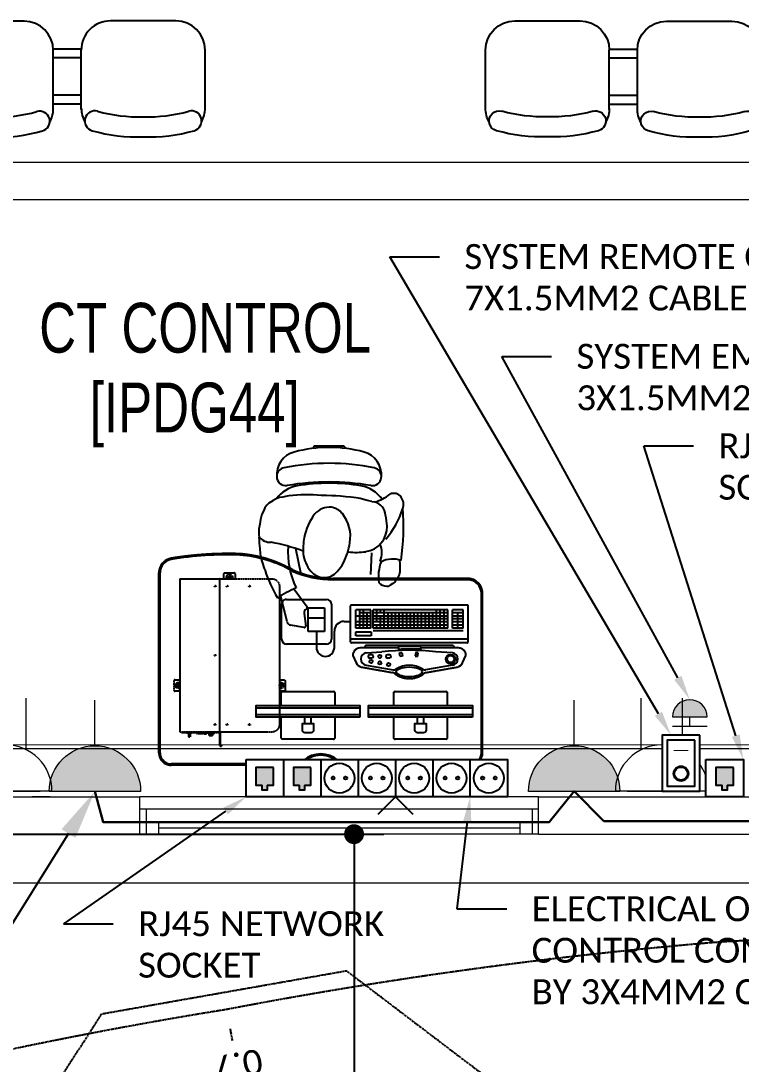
# Model space of a CAD drawing. Header units: millimetres. Extents: x 26027 to 581921, y 7230 to 233891.
# Drawn here: x 452739 to 455631, y 148737 to 152927 of the extents above; entities that cross this region are included whole.
import ezdxf
from ezdxf import colors
from ezdxf.entities.mleader import LeaderData, LeaderLine
from ezdxf.math import Vec2, Vec3

# ---------------------------------------------------------------- set-up
doc = ezdxf.new("R2010")
doc.units = ezdxf.units.MM
doc.header["$LTSCALE"] = 5
doc.set_wipeout_variables(frame=1)
for name, pattern in [('AXES2', [1.125, 0.75, -0.125, 0.125, -0.125]), ('CACHE', [0.375, 0.25, -0.125]), ('FANTOME', [2.5, 1.25, -0.25, 0.25, -0.25, 0.25, -0.25])]:
    doc.linetypes.add(name, pattern=pattern)
for name, color, linetype, lineweight in [('72_EGR_BASE_TEXT', 7, 'Continuous', 5), ('Aluminum', 7, 'Continuous', 5), ('E-LG', 245, 'Continuous', 30), ('Medical Equipment and Furniture', 163, 'Continuous', 0), ('Walls', 32, 'Continuous', 5)]:
    doc.layers.add(name, color=color, linetype=linetype, lineweight=lineweight)
for name, color, linetype, lineweight, true_color in [('E-POWR', 7, 'Continuous', 9, 0x4e7e3e), ('E-PW', 7, 'Continuous', 9, 0x4e7e3e), ('EXF', 7, 'Continuous', 0, 0x4e7e3e)]:
    doc.layers.add(name, color=color, linetype=linetype, lineweight=lineweight, true_color=true_color)
for name, color, linetype in [('GE-ARCHITECTURAL_ELEMENTS', 8, 'Continuous'), ('GE-CLEARANCE', 83, 'FANTOME'), ('GE-ELEC_EQUIPMENT', 232, 'Continuous'), ('GE-EQUIPMENT', 140, 'Continuous'), ('GE-EQUIPMENT_INSERTION', 140, 'Continuous'), ('GE-EQUIPMENT_LIGHT', 141, 'Continuous'), ('GE-EQUIPMENT_OUTLINE', 131, 'CACHE'), ('GE-FURNITURE', 8, 'Continuous'), ('GE-MAIN_AXIS', 83, 'AXES2'), ('GE-MM-SCATTER_LINES', 222, 'CACHE')]:
    doc.layers.add(name, color=color, linetype=linetype)
doc.layers.add('GE-DESIGNER_WARNING', color=1, linetype='Continuous', plot=False)
doc.styles.add('GE-TEXT', font='calibri.ttf')
doc.styles.add('ROMANS', font='romans', dxfattribs={"width": 0.8, "height": 100})
doc.styles.get("Standard").update_dxf_attribs({"font": 'calibri.ttf'})
doc.styles.add('X3G_ENTITY_2587EA', font='swisscl.ttf', dxfattribs={"height": 200})
doc.dimstyles.new('100', dxfattribs={"dimscale": 0.8, "dimtxt": 180, "dimasz": 100, "dimexe": 150, "dimexo": 0, "dimgap": 100, "dimtad": 1, "dimtih": 1, "dimtoh": 1, "dimdec": 0, "dimzin": 0, "dimdsep": 46, "dimtxsty": 'ROMANS', "dimblk": 'DOT', "dimcen": 0, "dimclrd": 180, "dimclre": 180, "dimclrt": 180, "dimazin": 0, "dimtfac": 1, "dimtdec": 0, "dimtix": 1, "dimtmove": 2, "dimatfit": 3, "dimldrblk": 'DOT', "dimfxl": 1, "dimtolj": 1, "dimtzin": 0, "dimarcsym": 0})

# ---------------------------------------------------------------- blocks, each defined once
blk = doc.blocks.new('3seater')
at = {"layer": 'GE-ARCHITECTURAL_ELEMENTS'}
for p, q in [((-958973.1, -382949.7, 0), (-958973.1, -383188.2, 0)), ((-958476.3, -382949.7, 0), (-958476.3, -383188.2, 0)), ((-958476.3, -382949.7, 0), (-958476.3, -383165.8, 0)), ((-958363.6, -382948.4, 0), (-958363.6, -383187, 0)), ((-957866.8, -382948.4, 0), (-957866.8, -383164.5, 0)), ((-957866.8, -382948.4, 0), (-957866.8, -383187, 0)), ((-957754.1, -382949.7, 0), (-957754.1, -383188.2, 0)), ((-957754.1, -382949.7, 0), (-957754.1, -383165.8, 0)), ((-957257.3, -382949.7, 0), (-957257.3, -383188.2, 0)), ((-958476.3, -382971.4, 0), (-958363.6, -382971.4, 0)), ((-958476.3, -383007.5, 0), (-958363.6, -383007.5, 0)), ((-957754.1, -382971.4, 0), (-957866.8, -382971.4, 0)), ((-957754.1, -383007.5, 0), (-957866.8, -383007.5, 0)), ((-958476.3, -383157.4, 0), (-958363.6, -383157.4, 0)), ((-957754.1, -383157.4, 0), (-957866.8, -383157.4, 0)), ((-958476.3, -383192.2, 0), (-958363.5, -383192.2, 0)), ((-957754.1, -383192.2, 0), (-957866.9, -383192.2, 0)), ((-958856, -383305.4, 0), (-958593.5, -383305.4, 0)), ((-958246.5, -383304.2, 0), (-957984, -383304.2, 0)), ((-957374.4, -383305.4, 0), (-957636.9, -383305.4, 0))]:
    blk.add_line(p, q, dxfattribs=at)
for centre, radius, start, end in [((-958744.2, -383526.3, 0), 687.4, 88.3753, 105.639), ((-958705.2, -383526.3, 0), 687.4, 74.361, 91.6247), ((-958134.7, -383525, 0), 687.4, 88.3753, 105.639), ((-958095.7, -383525, 0), 687.4, 74.361, 91.6247), ((-957525.2, -383526.3, 0), 687.4, 88.3753, 105.639), ((-957486.2, -383526.3, 0), 687.4, 74.361, 91.6247), ((-958918.6, -382903.3, 0), 40.5, 105.639, 285.639), ((-958530.8, -382903.3, 0), 40.5, 254.361, 74.361), ((-958309.1, -382902.1, 0), 40.5, 105.639, 285.639), ((-957921.3, -382902.1, 0), 40.5, 254.361, 74.361), ((-957699.6, -382903.3, 0), 40.5, 105.639, 285.639), ((-957311.8, -382903.3, 0), 40.5, 254.361, 74.361), ((-958856, -382954.9, 0), 117.2, 151.0301, 180), ((-958744.2, -383526.3, 0), 606.4, 88.1581, 105.639), ((-958705.2, -383526.3, 0), 606.4, 74.361, 91.8419), ((-958593.5, -382954.9, 0), 117.2, 0, 28.9699), ((-958246.5, -382953.6, 0), 117.2, 151.0301, 180), ((-958134.7, -383525, 0), 606.4, 88.1581, 105.639), ((-958095.7, -383525, 0), 606.4, 74.361, 91.8419), ((-957984, -382953.6, 0), 117.2, 0, 28.9699), ((-957636.9, -382954.9, 0), 117.2, 151.0301, 180), ((-957525.2, -383526.3, 0), 606.4, 88.1581, 105.639), ((-957486.2, -383526.3, 0), 606.4, 74.361, 91.8419), ((-957374.4, -382954.9, 0), 117.2, 0, 28.9699), ((-958856, -383188.2, 0), 117.2, 180, 270), ((-958593.5, -383188.2, 0), 117.2, 270, 0), ((-958246.5, -383187, 0), 117.2, 180, 270), ((-957984, -383187, 0), 117.2, 270, 0), ((-957636.9, -383188.2, 0), 117.2, 180, 270), ((-957374.4, -383188.2, 0), 117.2, 270, 0)]:
    blk.add_arc(centre, radius, start, end, dxfattribs=at)
blk = doc.blocks.new('_Dot')
at = {"color": 0, "linetype": 'ByBlock', "lineweight": -2}
blk.add_line((-0.5, 0), (-1, 0), dxfattribs=at)
at = {"color": 0, "linetype": 'ByBlock', "const_width": 0.5}
blk.add_lwpolyline([(-0.25, 0, 1), (0.25, 0, 1)], format="xyb", close=True, dxfattribs=at)
blk = doc.blocks.new('*D478')
at = {"layer": 'DEFPOINTS', "color": 0, "transparency": 16777216}
for p in [(452467.5, 149660.3, 2.4), (454077, 142305.3, 2.4), (454077, 142305.3)]:
    blk.add_point(p, dxfattribs=at)
at = {"layer": 'GE-DESIGNER_WARNING', "color": 180, "lineweight": -2, "transparency": 16777216}
for p, q in [((452467.5, 149660.3), (454197, 149660.3)), ((454077, 149580.3), (454077, 146112.8)), ((454077, 142385.3), (454077, 145852.8)), ((454077, 142305.3), (454197, 142305.3))]:
    blk.add_line(p, q, dxfattribs=at)
at = {"layer": 'GE-DESIGNER_WARNING', "color": 180, "lineweight": -2, "transparency": 16777216, "xscale": 80, "yscale": 80, "zscale": 80}
for p, rotation in [((454077, 149660.3), 90), ((454077, 142305.3), 270)]:
    blk.add_blockref('_Dot', p, dxfattribs=dict(at, rotation=rotation))
at = {"layer": 'GE-DESIGNER_WARNING', "color": 180, "lineweight": 0, "transparency": 16777216, "insert": (454077, 145982.8), "char_height": 100, "attachment_point": 5, "style": 'ROMANS'}
blk.add_mtext('\\A1;7355', dxfattribs=at)
blk = doc.blocks.new('GE-EUR02909')
at = {"layer": 'GE-CLEARANCE'}
blk.add_lwpolyline([(-367, 1538), (-1025, 1538), (-1425, 624), (-1425, -3055.6), (-500, -4055.6), (500, -4055.6), (1425, -3055.6), (1425, -883.2), (1935.1, -384), (1935.1, 624), (1025, 1538), (367, 1538)], dxfattribs=at)
at = {"layer": 'GE-MAIN_AXIS'}
blk.add_line((0, 2301.6), (0, -3908.2), dxfattribs=at)
blk = doc.blocks.new('GE-EUR00568')
at = {"layer": 'GE-DESIGNER_WARNING'}
for p, q in [((-370.7, -70.7), (-229.3, 70.7)), ((-370.7, 70.7), (-229.3, -70.7)), ((-300, -127.1), (-300, 0)), ((-300, 0), (300, 0)), ((300, -127.1), (300, 0))]:
    blk.add_line(p, q, dxfattribs=at)
at = {"layer": 'GE-EQUIPMENT'}
for p, q in [((-600, -127.1), (-105.8, -127.1)), ((105.8, -127.1), (600, -127.1)), ((-650, -177.1), (-650, -817.1)), ((650, -177.1), (650, -899.5)), ((-590, -877.1), (-50, -877.1))]:
    blk.add_line(p, q, dxfattribs=at)
for centre, radius, start, end in [((-600, -177.1), 50, 90, 180), ((-105.8, -187.1), 60, 48.5904, 90), ((0, -67.1), 100, 228.5904, 311.4096), ((105.8, -187.1), 60, 90, 131.4096), ((600, -177.1), 50, 0, 90), ((-590, -817.1), 60, 180, 270), ((-50, -1277.1), 400, 66.1063, 90), ((364.1, -467.1), 510.8, 240.4284, 265.6097), ((590.8, -899.8), 59.2, 279.9598, 0.279), ((369.1, 447.9), 1425, 268.2283, 279.3716)]:
    blk.add_arc(centre, radius, start, end, dxfattribs=at)
at = {"layer": 'GE-EQUIPMENT_LIGHT'}
for p, q in [((-600, -132.1), (-105.8, -132.1)), ((105.8, -132.1), (600, -132.1)), ((-645, -177.1), (-645, -817.1)), ((645, -177.1), (645, -899.5)), ((-590, -872.1), (-50, -872.1))]:
    blk.add_line(p, q, dxfattribs=at)
for centre, radius, start, end in [((-600, -177.1), 45, 90, 180), ((-105.8, -187.1), 55, 48.5904, 90), ((0, -67.1), 105, 228.5904, 311.4096), ((105.8, -187.1), 55, 90, 131.4096), ((600, -177.1), 45, 0, 90), ((-590, -817.1), 55, 180, 270), ((-50, -1277.1), 405, 66.1063, 90), ((359.9, -476.6), 495.5, 240.2532, 265.961), ((589.6, -899.4), 55.4, 281.964, 359.8575), ((376.9, 409.9), 1381.8, 267.8487, 279.339)]:
    blk.add_arc(centre, radius, start, end, dxfattribs=at)
at = {"layer": 'GE-EQUIPMENT_OUTLINE'}
for p, q in [((-600, -127.1), (-105.8, -127.1)), ((105.8, -127.1), (600, -127.1)), ((-650, -177.1), (-650, -817.1)), ((650, -177.1), (650, -899.5)), ((-590, -877.1), (-50, -877.1))]:
    blk.add_line(p, q, dxfattribs=at)
for centre, radius, start, end in [((-600, -177.1), 50, 90, 180), ((-105.8, -187.1), 60, 48.5904, 90), ((0, -67.1), 100, 228.5904, 311.4096), ((105.8, -187.1), 60, 90, 131.4096), ((600, -177.1), 50, 0, 90), ((-590, -817.1), 60, 180, 270), ((-50, -1277.1), 400, 66.1063, 90), ((364.1, -467.1), 510.8, 240.4284, 265.6097), ((590.8, -899.8), 59.2, 279.9598, 0.279), ((369.1, 447.9), 1425, 268.2283, 279.3716)]:
    blk.add_arc(centre, radius, start, end, dxfattribs=at)
blk = doc.blocks.new('GE-230V_PLUG_1_50')
blk.add_wipeout([(0, 150), (150, 150), (150, 0), (0, 0)]).dxf.layer = 'GE-ELEC_EQUIPMENT'
at = {"layer": 'GE-ELEC_EQUIPMENT'}
h = blk.add_hatch(color=256, dxfattribs=at)
h.dxf.hatch_style = 1
h.paths.add_polyline_path([(56, 75, 1), (44, 75, 1)])
h.paths.add_polyline_path([(106, 75, 1), (94, 75, 1)])
blk.add_lwpolyline([(150, 0), (0, 0), (0, 150), (150, 150), (150, 0)], dxfattribs=at)
for centre, radius in [((75, 75), 60), ((50, 75), 6), ((100, 75), 6)]:
    blk.add_circle(centre, radius, dxfattribs=at)
blk = doc.blocks.new('GE-RJ45_1_50')
blk.add_wipeout([(0, 150), (150, 150), (150, 0), (0, 0)]).dxf.layer = 'GE-ELEC_EQUIPMENT'
at = {"layer": 'GE-ELEC_EQUIPMENT'}
h = blk.add_hatch(color=256, dxfattribs=at)
h.dxf.hatch_style = 1
h.paths.add_polyline_path([(110, 102.7), (85, 102.7), (85, 122.7), (65, 122.7), (65, 102.7), (40, 102.7), (40, 32.7), (110, 32.7)])
for points in [[(150, 0), (0, 0), (0, 150), (150, 150), (150, 0)], [(40, 32.7), (110, 32.7), (110, 102.7), (85, 102.7)], [(65, 102.7), (40, 102.7), (40, 32.7)], [(65, 102.7), (65, 122.7), (85, 122.7), (85, 102.7)]]:
    blk.add_lwpolyline(points, dxfattribs=at)
blk = doc.blocks.new('GE-EUR02526')
at = {"layer": 'GE-DESIGNER_WARNING'}
for p, q in [((-70.7, -70.7), (70.7, 70.7)), ((-70.7, 70.7), (70.7, -70.7))]:
    blk.add_line(p, q, dxfattribs=at)
at = {"layer": 'GE-EQUIPMENT_LIGHT', "linetype": 'CACHE'}
for p, q in [((699, -206.1), (699, -204.1)), ((703, -204.1), (699, -204.1)), ((699, -206.1), (703, -206.1)), ((704, -260.3), (704, -207.1)), ((706, -876.3), (706, -207.1)), ((749.3, -250.1), (731.8, -250.1)), ((731.8, -256.8), (731.8, -250.1)), ((734.3, -250.1), (734.3, -247)), ((747.3, -247), (734.3, -247)), ((747.3, -247), (747.3, -250.1)), ((749.3, -256.8), (749.3, -250.1)), ((824.5, -253.6), (824.5, -241.6)), ((830.5, -241.6), (824.5, -241.6)), ((830.5, -253.6), (830.5, -241.6)), ((466, -846.3), (466, -290.3)), ((496, -260.3), (866, -260.3)), ((709.5, -258.3), (709.5, -260.3)), ((859.5, -258.3), (709.5, -258.3)), ((859.5, -259.8), (709.5, -259.8)), ((725.3, -256.8), (725.3, -258.3)), ((760.3, -256.8), (725.3, -256.8)), ((758, -253.2), (758, -256.8)), ((767.5, -252.7), (758.5, -252.7)), ((760.3, -256.8), (760.3, -258.3)), ((766.8, -256.8), (766.8, -258.3)), ((770.4, -256.8), (766.8, -256.8)), ((768, -253.2), (768, -256.8)), ((770.4, -258.3), (770.4, -253.8)), ((773.6, -253.8), (770.4, -253.8)), ((773.6, -258.3), (773.6, -253.8)), ((773.6, -256.8), (774.3, -256.8)), ((774.3, -258.3), (774.3, -253.8)), ((794.8, -253.8), (774.3, -253.8)), ((794.8, -258.3), (794.8, -253.8)), ((794.8, -256.8), (795.4, -256.8)), ((795.4, -258.3), (795.4, -253.8)), ((798.6, -253.8), (795.4, -253.8)), ((798.6, -258.3), (798.6, -253.8)), ((798.6, -256.8), (801.8, -256.8)), ((801.8, -256.8), (801.8, -258.3)), ((818.5, -256.8), (818.5, -258.3)), ((836.5, -256.8), (818.5, -256.8)), ((821.8, -253.6), (821.8, -256.8)), ((821.8, -253.6), (833.3, -253.6)), ((824.4, -256.8), (824.4, -253.6)), ((830.2, -256.8), (830.2, -253.6)), ((833.3, -253.6), (833.3, -256.8)), ((836.5, -256.8), (836.5, -258.3)), ((859.5, -260.3), (859.5, -258.3)), ((866, -876.3), (866, -260.3)), ((866.2, -270.3), (866, -270.3)), ((866.2, -375.3), (866.2, -270.3)), ((866.2, -375.3), (866, -375.3)), ((443, -467.3), (443, -427.3)), ((446, -424.3), (466, -424.3)), ((457.2, -447.4), (458.3, -445.3)), ((457.5, -447.4), (457.2, -447.4)), ((457.2, -447.4), (458.5, -449.3)), ((458.4, -445.5), (457.5, -447.4)), ((458.6, -449.1), (457.5, -447.4)), ((460.6, -445.2), (458.3, -445.3)), ((458.4, -445.5), (458.3, -445.3)), ((458.4, -445.5), (460.5, -445.5)), ((458.6, -449.1), (458.5, -449.3)), ((458.5, -449.3), (460.8, -449.2)), ((460.6, -449), (458.6, -449.1)), ((460.6, -445.2), (460.5, -445.5)), ((460.5, -445.5), (461.6, -447.2)), ((461.8, -447.2), (460.6, -445.2)), ((460.6, -449), (461.6, -447.2)), ((460.6, -449), (460.8, -449.2)), ((461.8, -447.2), (460.8, -449.2)), ((461.6, -447.2), (461.8, -447.2)), ((866, -424.3), (886, -424.3)), ((870.2, -447.4), (871.3, -445.3)), ((870.5, -447.4), (870.2, -447.4)), ((870.2, -447.4), (871.5, -449.3)), ((871.4, -445.5), (870.5, -447.4)), ((871.6, -449.1), (870.5, -447.4)), ((873.6, -445.2), (871.3, -445.3)), ((871.4, -445.5), (871.3, -445.3)), ((871.4, -445.5), (873.5, -445.5)), ((871.6, -449.1), (871.5, -449.3)), ((871.5, -449.3), (873.8, -449.2)), ((873.6, -449), (871.6, -449.1)), ((873.6, -445.2), (873.5, -445.5)), ((873.5, -445.5), (874.6, -447.2)), ((874.8, -447.2), (873.6, -445.2)), ((873.6, -449), (874.6, -447.2)), ((873.6, -449), (873.8, -449.2)), ((874.8, -447.2), (873.8, -449.2)), ((874.6, -447.2), (874.8, -447.2)), ((889, -427.3), (889, -467.3)), ((466, -470.3), (446, -470.3)), ((886, -470.3), (866, -470.3)), ((722.5, -570.5), (722.5, -566)), ((866, -876.3), (496, -876.3)), ((643, -896.3), (643, -876.3)), ((689, -876.3), (689, -896.3)), ((686, -899.3), (646, -899.3)), ((663.7, -882.9), (664.8, -880.8)), ((664, -882.9), (663.7, -882.9)), ((663.7, -882.9), (665, -884.8)), ((664.9, -881), (664, -882.9)), ((665.1, -884.6), (664, -882.9)), ((667.1, -880.7), (664.8, -880.8)), ((664.9, -881), (664.8, -880.8)), ((664.9, -881), (667, -881)), ((665.1, -884.6), (665, -884.8)), ((665, -884.8), (667.3, -884.7)), ((667.1, -884.5), (665.1, -884.6)), ((667.1, -880.7), (667, -881)), ((667, -881), (668.1, -882.7)), ((668.3, -882.7), (667.1, -880.7)), ((667.1, -884.5), (668.1, -882.7)), ((667.1, -884.5), (667.3, -884.7)), ((668.3, -882.7), (667.3, -884.7)), ((668.1, -882.7), (668.3, -882.7))]:
    blk.add_line(p, q, dxfattribs=at)
at = {"layer": 'GE-EQUIPMENT_LIGHT'}
for p, q in [((-309.2, -329.7), (107.8, -329.7)), ((-113.6, -295), (-113.6, -319.7)), ((-87.9, -295), (-87.9, -319.7)), ((142.5, -329.7), (559.5, -329.7)), ((338.1, -295), (338.1, -319.7)), ((363.9, -295), (363.9, -319.7)), ((-309.2, -356.7), (107.8, -356.7)), ((142.5, -356.7), (559.5, -356.7))]:
    blk.add_line(p, q, dxfattribs=at)
at = {"layer": 'GE-EQUIPMENT_LIGHT', "color": 141}
for p, q in [((-123.6, -499.3), (-247.5, -521.2)), ((135.9, -521.2), (12, -499.3)), ((-269.7, -538.5), (-282.9, -568)), ((-228.6, -528.7), (-120.7, -510.4)), ((117, -528.7), (9.1, -510.4)), ((171.3, -568), (158.1, -538.5)), ((-228.6, -578.8), (-161.9, -582.6)), ((-88.6, -563.5), (-91.4, -578)), ((-91.4, -578), (-81.7, -579.9)), ((-78.9, -565.4), (-88.6, -563.5)), ((-81.7, -579.9), (-78.9, -565.4)), ((-28.6, -565.4), (-19, -563.5)), ((-25.8, -579.9), (-28.6, -565.4)), ((-16.2, -578), (-25.8, -579.9)), ((-19, -563.5), (-16.2, -578)), ((23.9, -557.5), (32.1, -557.5)), ((23.9, -570.6), (32.1, -570.6)), ((117, -578.8), (54.4, -582)), ((95, -557.5), (103.2, -557.5)), ((95, -570.6), (103.2, -570.6)), ((-291.8, -621.9), (-291.8, -767.2)), ((-288.8, -618.9), (176.9, -618.9)), ((-252.9, -598), (-100.8, -598)), ((-231.6, -608.4), (-236.2, -598)), ((-231.6, -608.4), (120, -608.4)), ((-102.9, -603.8), (-98.6, -592.3)), ((-102.9, -603.8), (-9.5, -603.8)), ((-9.5, -603.8), (-13.8, -592.3)), ((-11.6, -598), (141.3, -598)), ((120, -608.4), (124.6, -598)), ((179.9, -621.9), (179.9, -767.2)), ((245.3, -600), (245.3, -665.8)), ((277, -613.3), (437, -613.3)), ((317.3, -663.8), (317.3, -600)), ((-288.8, -633), (176.9, -633)), ((-272.5, -666.8), (89.5, -666.8)), ((97.9, -662.2), (97.9, -646.7)), ((97.9, -646.7), (158.9, -646.7)), ((158.9, -662.2), (97.9, -662.2)), ((158.9, -646.7), (158.9, -662.2)), ((257, -773.3), (257, -633.3)), ((284.8, -758.8), (284.8, -663.8)), ((284.8, -663.8), (349.8, -663.8)), ((349.8, -663.8), (349.8, -758.8)), ((457, -633.3), (457, -773.3)), ((-272.2, -677.3), (-229.6, -677.3)), ((-272.2, -677.3), (-272.2, -751.4)), ((-272.2, -689.7), (-229.6, -689.7)), ((-272.2, -702.4), (-229.6, -702.4)), ((-250.9, -677.3), (-250.9, -739.1)), ((-229.6, -677.3), (-229.6, -751.4)), ((-210.1, -677.3), (89.9, -677.3)), ((-210.1, -677.3), (-210.1, -751.4)), ((-210.1, -689.7), (89.9, -689.7)), ((-210.1, -702.4), (89.9, -702.4)), ((-195.1, -677.3), (-195.1, -751.4)), ((-180.1, -677.3), (-180.1, -751.4)), ((-165.1, -677.3), (-165.1, -751.4)), ((-150.1, -677.3), (-150.1, -739.1)), ((-135.1, -677.3), (-135.1, -739.1)), ((-120.1, -677.3), (-120.1, -739.1)), ((-105.1, -677.3), (-105.1, -739.1)), ((-90.1, -677.3), (-90.1, -739.1)), ((-75.1, -677.3), (-75.1, -739.1)), ((-60.1, -677.3), (-60.1, -739.1)), ((-45.1, -677.3), (-45.1, -739.1)), ((-30.1, -677.3), (-30.1, -739.1)), ((-15.1, -677.3), (-15.1, -739.1)), ((-0.1, -677.3), (-0.1, -739.1)), ((14.9, -677.3), (14.9, -739.1)), ((29.9, -677.3), (29.9, -739.1)), ((44.9, -677.3), (44.9, -751.4)), ((59.9, -677.3), (59.9, -726.3)), ((74.9, -677.3), (74.9, -689.7)), ((74.9, -702.4), (74.9, -751.4)), ((89.9, -677.3), (89.9, -751.4)), ((98.6, -677.3), (98.6, -751.4)), ((98.6, -677.3), (158.6, -677.3)), ((98.6, -689.7), (158.6, -689.7)), ((98.6, -702.4), (158.6, -702.4)), ((113.6, -677.3), (113.6, -739.1)), ((128.6, -677.3), (128.6, -751.4)), ((143.6, -677.3), (143.6, -751.4)), ((158.6, -677.3), (158.6, -751.4)), ((206.5, -704.6), (179.9, -704.6)), ((-272.2, -714.4), (-229.6, -714.4)), ((-272.2, -726.3), (-229.6, -726.3)), ((-272.2, -739.1), (-229.6, -739.1)), ((-272.2, -751.4), (-229.6, -751.4)), ((-210.1, -714.4), (89.9, -714.4)), ((-210.1, -726.3), (89.9, -726.3)), ((-210.1, -739.1), (89.9, -739.1)), ((-210.1, -751.4), (89.9, -751.4)), ((59.9, -739.1), (59.9, -751.4)), ((98.6, -714.4), (143.6, -714.4)), ((98.6, -726.3), (158.6, -726.3)), ((98.6, -739.1), (143.6, -739.1)), ((98.6, -751.4), (158.6, -751.4)), ((287.7, -718.3), (346.7, -718.3)), ((-288.8, -770.2), (176.9, -770.2)), ((437, -793.3), (277, -793.3)), ((349.8, -758.8), (284.8, -758.8))]:
    blk.add_line(p, q, dxfattribs=at)
at = {"layer": 'GE-EQUIPMENT_LIGHT'}
for points in [[(-208, -319.7), (-208, -236.3, -0.414214), (-203, -231.3), (1.5, -231.3, -0.414214), (6.5, -236.3), (6.5, -319.7)], [(243.8, -319.7), (243.8, -236.3, -0.414214), (248.8, -231.3), (453.3, -231.3, -0.414214), (458.3, -236.3), (458.3, -319.7)], [(6.5, -366.7), (6.5, -418.3, -0.414214), (1.5, -423.3), (-203, -423.3, -0.414214), (-208, -418.3), (-208, -366.7)], [(458.3, -366.7), (458.3, -418.3, -0.414214), (453.3, -423.3), (248.8, -423.3, -0.414214), (243.8, -418.3), (243.8, -366.7)]]:
    blk.add_lwpolyline(points, format="xyb", dxfattribs=at)
for points in [[(-113.1, -257.6), (-88.4, -257.6, -0.414214), (-78.4, -267.6), (-78.4, -295), (-123.1, -295), (-123.1, -267.6, -0.414214)], [(338.7, -257.6), (363.3, -257.6, -0.414214), (373.3, -267.6), (373.3, -295), (328.7, -295), (328.7, -267.6, -0.414214)]]:
    blk.add_lwpolyline(points, format="xyb", close=True, dxfattribs=at)
for points in [[(-309.2, -319.7), (107.8, -319.7), (107.8, -366.7), (-309.2, -366.7)], [(142.5, -319.7), (559.5, -319.7), (559.5, -366.7), (142.5, -366.7)]]:
    blk.add_lwpolyline(points, close=True, dxfattribs=at)
at = {"layer": 'GE-EQUIPMENT_LIGHT', "linetype": 'CACHE'}
for centre, radius in [((586, -290.3), 2.75), ((676, -290.3), 2.75), ((724, -290.3), 2.75), ((459.5, -447.3), 6), ((459.5, -447.3), 4), ((872.5, -447.3), 6), ((872.5, -447.3), 4), ((724, -568.3), 2.75), ((586, -846.3), 2.75), ((666, -882.8), 6), ((666, -882.8), 4), ((676, -846.3), 2.75), ((724, -846.3), 2.75)]:
    blk.add_circle(centre, radius, dxfattribs=at)
at = {"layer": 'GE-EQUIPMENT_LIGHT', "color": 141}
for centre, radius in [((-221.5, -553.2), 19.1), ((-221.5, -553.2), 14.2), ((27.7, -531.3), 6.56), ((62.7, -537.8), 6.56), ((97.7, -543.8), 6.56), ((62.7, -564), 6.56)]:
    blk.add_circle(centre, radius, dxfattribs=at)
at = {"layer": 'GE-EQUIPMENT_LIGHT', "linetype": 'CACHE'}
for centre, radius, start, end in [((703, -207.1), 3, 0, 90), ((708, -262.3), 2, 90, 180), ((446, -427.3), 3, 90, 180), ((886, -427.3), 3, 0, 90), ((446, -467.3), 3, 180, 270), ((886, -467.3), 3, 270, 0), ((708, -874.3), 2, 180, 270), ((646, -896.3), 3, 180, 270), ((686, -896.3), 3, 270, 0)]:
    blk.add_arc(centre, radius, start, end, dxfattribs=at)
at = {"layer": 'GE-EQUIPMENT_LIGHT', "linetype": 'CACHE', "extrusion": (0, 0, -1)}
for centre, radius, start, end in [((-703, -207.1), 1, 90, 180), ((-496, -290.3), 30, 0, 90), ((-758.5, -253.2), 0.5, 360, 90), ((-767.5, -253.2), 0.5, 90, 180), ((-459.5, -447.3), 12, 237.2028, 122.7972), ((-872.5, -447.3), 12, 57.2028, 302.7972), ((-496, -846.3), 30, 270, 0), ((-666, -882.8), 12, 147.2028, 32.7972)]:
    blk.add_arc(centre, radius, start, end, dxfattribs=at)
at = {"layer": 'GE-EQUIPMENT_LIGHT', "color": 141}
for centre, radius, start, end in [((-126.2, -484.5), 15, 280.0182, 308.359), ((-55.8, -573.5), 98.5, 51.6442, 128.359), ((14.6, -484.5), 15, 231.6442, 259.9851), ((-242.3, -550.7), 30, 100.0182, 155.9401), ((-225, -553.7), 25.3, 98.0452, 261.9581), ((-118.2, -525.1), 15, 56.6463, 99.6551), ((-55.8, -430.4), 98.5, 236.6463, 303.3569), ((6.6, -525.1), 15, 80.3482, 123.3569), ((113.4, -553.7), 25.3, 278.0452, 81.9581), ((130.7, -550.7), 30, 24.0631, 79.9851), ((-252.9, -568), 30, 180.0016, 270.0016), ((-56.2, 344.6), 933.2, 263.496, 276.8076), ((23.9, -564), 6.56, 90.0016, 270.0016), ((32.1, -564), 6.56, 270.0016, 90.0016), ((95, -564), 6.56, 90.0016, 270.0016), ((103.2, -564), 6.56, 270.0016, 90.0016), ((141.3, -568), 30, 270.0016, 0.0016), ((281.3, -600), 36, 0, 180), ((-288.8, -621.9), 3, 90, 180), ((-58.7, 339.8), 933.2, 267.5404, 272.7585), ((176.9, -621.9), 3, 0, 90), ((277, -633.3), 20, 90, 180), ((437, -633.3), 20, 0, 90), ((-288.8, -636), 3, 90, 180), ((176.9, -636), 3, 0, 90), ((206.5, -665.8), 38.7, 270, 0), ((-288.8, -767.2), 3, 180, 270), ((176.9, -767.2), 3, 270, 0), ((277, -773.3), 20, 180, 270), ((437, -773.3), 20, 270, 0)]:
    blk.add_arc(centre, radius, start, end, dxfattribs=at)
blk.add_ellipse((-55.4, -501.9), major_axis=(-52.2, 0), ratio=0.379054, dxfattribs=at)
at = {"layer": 'GE-EQUIPMENT_OUTLINE'}
for p, q in [((466, -846.3), (466, -290.3)), ((496, -260.3), (866, -260.3)), ((866, -876.3), (866, -260.3)), ((866.2, -270.3), (866, -270.3)), ((866.2, -375.3), (866.2, -270.3)), ((866.2, -375.3), (866, -375.3)), ((-123.6, -499.3), (-247.5, -521.2)), ((135.9, -521.2), (12, -499.3)), ((-269.7, -538.5), (-282.9, -568)), ((171.3, -568), (158.1, -538.5)), ((-291.8, -621.9), (-291.8, -767.2)), ((-288.8, -618.9), (176.9, -618.9)), ((-252.9, -598), (-236.2, -598)), ((-231.6, -608.4), (-236.2, -598)), ((-231.6, -608.4), (120, -608.4)), ((120, -608.4), (124.6, -598)), ((124.6, -598), (141.3, -598)), ((179.9, -621.9), (179.9, -767.2)), ((-288.8, -633), (176.9, -633)), ((-288.8, -770.2), (176.9, -770.2)), ((866, -876.3), (496, -876.3))]:
    blk.add_line(p, q, dxfattribs=at)
for points in [[(-208, -319.7), (-208, -236.3, -0.414214), (-203, -231.3), (1.5, -231.3, -0.414214), (6.5, -236.3), (6.5, -319.7), (107.8, -319.7), (107.8, -366.7), (6.5, -366.7), (6.5, -418.3, -0.414214), (1.5, -423.3), (-203, -423.3, -0.414214), (-208, -418.3), (-208, -366.7), (-309.2, -366.7), (-309.2, -319.7)], [(243.8, -319.7), (243.8, -236.3, -0.414214), (248.8, -231.3), (453.3, -231.3, -0.414214), (458.3, -236.3), (458.3, -319.7), (559.5, -319.7), (559.5, -366.7), (458.3, -366.7), (458.3, -418.3, -0.414214), (453.3, -423.3), (248.8, -423.3, -0.414214), (243.8, -418.3), (243.8, -366.7), (142.5, -366.7), (142.5, -319.7)]]:
    blk.add_lwpolyline(points, format="xyb", close=True, dxfattribs=at)
at = {"layer": 'GE-EQUIPMENT_OUTLINE', "extrusion": (0, 0, -1)}
for centre, start, end in [((-496, -290.3), 0, 90), ((-496, -846.3), 270, 0)]:
    blk.add_arc(centre, 30, start, end, dxfattribs=at)
at = {"layer": 'GE-EQUIPMENT_OUTLINE'}
for centre, radius, start, end in [((-55.8, -573.5), 98.5, 51.6442, 128.359), ((14.6, -484.5), 15, 231.6442, 259.9851), ((-242.3, -550.7), 30, 100.0182, 155.9401), ((130.7, -550.7), 30, 24.0631, 79.9851), ((-252.9, -568), 30, 180.0016, 270.0016), ((141.3, -568), 30, 270.0016, 0.0016), ((-288.8, -621.9), 3, 90, 180), ((176.9, -621.9), 3, 0, 90), ((-288.8, -636), 3, 90, 180), ((176.9, -636), 3, 0, 90), ((-288.8, -767.2), 3, 180, 270), ((176.9, -767.2), 3, 270, 0)]:
    blk.add_arc(centre, radius, start, end, dxfattribs=at)
at = {"layer": 'GE-ELEC_EQUIPMENT'}
blk.add_blockref('GE-230V_PLUG_1_50', (-300, -150), dxfattribs=at)
blk.add_blockref('GE-230V_PLUG_1_50', (-150, -150), dxfattribs=at)
blk.add_blockref('GE-230V_PLUG_1_50', (0, -150), dxfattribs=at)
blk.add_blockref('GE-230V_PLUG_1_50', (150, -150), dxfattribs=at)
blk.add_blockref('GE-RJ45_1_50', (300, -150), dxfattribs=at)
blk.add_blockref('GE-RJ45_1_50', (450, -150), dxfattribs=at)
blk = doc.blocks.new('GE-EUR00134')
at = {"layer": 'GE-FURNITURE'}
for p, q in [((458.1, 575), (476.2, 577)), ((476.2, 577), (492.1, 576.6)), ((492.1, 576.6), (505.4, 576.2)), ((505.4, 576.2), (523.9, 573)), ((523.9, 573), (531.7, 567.5)), ((531.7, 567.5), (547.2, 556.5)), ((547.2, 556.5), (552.3, 548.4)), ((552.3, 548.4), (560, 537.5)), ((561.5, 507.6), (557.3, 500.9)), ((560, 537.5), (565, 529.4)), ((564.1, 516), (561.5, 507.6)), ((564.9, 524.1), (564.1, 516)), ((565, 529.4), (564.9, 524.1)), ((223.8, 464.9), (220.7, 451.7)), ((223.8, 464.9), (225.3, 475.6)), ((429.2, 462.8), (516.4, 458.8)), ((465.4, 501.6), (463.4, 497.8)), ((552, 494.6), (549.3, 492.7)), ((554.6, 497.2), (552, 494.6)), ((557.3, 500.9), (554.6, 497.2)), ((217.8, 441.2), (211.8, 417.5)), ((220.7, 451.7), (217.8, 441.2)), ((205.5, 380.5), (204.8, 359.4)), ((208.7, 401.7), (205.5, 380.5)), ((211.8, 417.5), (208.7, 401.7)), ((0, 352.5), (10, 357.5)), ((0, 232.5), (0, 352.5)), ((153.7, 367.6), (147.9, 368)), ((201.6, 338.2), (201.1, 319.7)), ((204.8, 359.4), (201.6, 338.2)), ((200.6, 303.8), (200, 282.6)), ((201.1, 319.7), (200.6, 303.8)), ((200, 282.6), (199.4, 261.4)), ((0, 232.5), (10, 227.5)), ((153.7, 217.4), (147.9, 217)), ((154.6, 209), (148.8, 205.8)), ((516.4, 180.3), (412.3, 159.2)), ((575.2, 152.7), (646.3, 204.3)), ((654.7, 202.5), (655.8, 200.6)), ((673, 192.1), (723.9, 198.8)), ((730.3, 192), (720.2, 138)), ((162.5, 156.5), (154.9, 152.4)), ((201, 131.4), (203.3, 118.1)), ((203.3, 118.1), (205.6, 107.4)), ((205.6, 107.4), (207.9, 94.1)), ((207.9, 94.1), (213.2, 80.2)), ((707.5, 124.5), (604.4, 98.3)), ((213.2, 80.2), (221.2, 66.1)), ((220.4, 67.2), (230.5, 51)), ((230.5, 51), (238.3, 42.8)), ((238.3, 42.8), (248.6, 34.6)), ((248.6, 34.6), (261.7, 28.9)), ((261.7, 28.9), (274.8, 23.2)), ((274.8, 23.2), (295.9, 17.3)), ((295.9, 17.3), (314.4, 14.1)), ((314.4, 14.1), (332.8, 11)), ((372.7, 12.5), (366.5, 12.4)), ((372.7, 12.5), (391.2, 12)), ((391.2, 12), (412.5, 14)), ((412.5, 14), (433.7, 16))]:
    blk.add_line(p, q, dxfattribs=at)
for centre, radius, start, end in [((235.3, 540.1), 51.2, 70.4674, 125.0236), ((324.2, -429.5), 1020.8, 82.3397, 94.2078), ((144, 246.4), 358.7, 49.8751, 72.4681), ((227.3, 552.4), 36.6, 125.8986, 204.3591), ((561.4, 548.1), 106.7, 161.3438, 205.939), ((289.4, 398.6), 130.3, 125.0636, 170.2211), ((71, 436.1), 159.3, 14.2898, 39.4582), ((282.6, 460.6), 59.2, 94.1792, 165.6459), ((330.3, 287.5), 237.9, 91.7197, 102.6272), ((326.1, 425.3), 100, 8.5018, 91.7197), ((428.6, 406.5), 97.8, 69.145, 110.3234), ((116.6, 407.9), 95, 84.9387, 164.5855), ((970, 292.5), 900, 168.3688, 191.6312), ((123.7, 466.7), 36, 82.4542, 168.3688), ((123.7, 466.7), 36, 350.3204, 82.4542), ((524, 656.5), 165.7, 249.2583, 278.7532), ((535, 292.5), 529, 164.5855, 195.4145), ((1145, 292.5), 1000, 170.3204, 189.6796), ((905, 292.5), 755, 170.2211, 189.7789), ((169.7, 401.9), 258.2, 352.9307, 8.5018), ((362.9, 235.2), 143.1, 79.3934, 129.3484), ((318.6, 289.2), 73.4, 129.3484, 170.0127), ((362.3, 168.6), 209, 70.8759, 82.6138), ((378.6, 182.5), 190.9, 48.5505, 74.1236), ((325.2, 295.7), 79.1, 175.5278, 229.2663), ((459.2, 273), 69.7, 309.2544, 48.9929), ((897.5, 202.1), 700.6, 175.1447, 185.8625), ((411.5, 412.1), 223.8, 231.9768, 259.2259), ((409.4, 336.3), 150.3, 279.3503, 308.6746), ((500.2, 222.9), 5, 308.6746, 309.2544), ((425.9, 553.2), 365.2, 260.9828, 271.2397), ((1340.3, -128.2), 971.5, 161.103, 168.8426), ((649.7, 199.6), 5.76, 29.8295, 125.945), ((670.8, 209.2), 17.3, 209.8295, 277.5233), ((724.6, 193.1), 5.76, 349.4401, 97.5233), ((116.6, 177.1), 95, 195.4145, 275.0613), ((289.4, 186.4), 130.3, 189.7789, 234.0633), ((425, 469.4), 341.9, 266.3971, 295.2079), ((1088.6, 392.6), 567.8, 204.1709, 212.7776), ((703.3, 141.2), 17.3, 284.2185, 349.4401), ((123.7, 118.3), 36, 191.6312, 268.2584), ((123.7, 118.3), 36, 268.2584, 9.6796), ((309, 604.7), 600.7, 288.5959, 300.1495), ((329.3, 56.8), 58, 308.684, 2.9169), ((347.3, 116.3), 106.3, 262.2025, 279.8925), ((362.4, 388.3), 379, 280.8469, 291.3811)]:
    blk.add_arc(centre, radius, start, end, dxfattribs=at)
blk = doc.blocks.new('GE-EUR02460')
at = {"layer": 'GE-MM-SCATTER_LINES', "color": 232, "insert": (-4.6, -3760), "char_height": 100, "attachment_point": 5, "style": 'GE-TEXT', "bg_fill": 3, "box_fill_scale": 1.5, "bg_fill_color": 256, "bg_fill_transparency": 0}
blk.add_mtext('0.7', dxfattribs=at)
at = {"layer": 'GE-MM-SCATTER_LINES'}
blk.add_lwpolyline([(-876.5, 3692.3, -0.056657), (-300.6, 3915.3, -0.064166), (-0.1, 3961.9, -0.064166), (300.5, 3915.3, -0.056657), (876.4, 3692.3, -0.05671), (1477.5, 3276.4, -0.066731), (1876.9, 2809.7, -0.097279), (1968.7, 2530.9, -0.077787), (1905.9, 1991.6, -0.062199), (1419.5, 803.5, -0.017391), (931.6, 0, -0.045456), (1967.7, -837.7, -0.03216), (2657.7, -1614.2, -0.056435), (3120, -2375.1, -0.080983), (3302.7, -3019.9, -0.08099), (3294.1, -3308.8, -0.104284), (3173.5, -3515.9, -0.10881), (2769.6, -3750, -0.052925), (1940, -3915, -0.025926), (-0.1, -3987, -0.025926), (-1940.1, -3915, -0.052925), (-2769.7, -3750, -0.10881)], format="xyb", dxfattribs=at)
blk = doc.blocks.new('GI-041_dwg_E-SKT2-3902840-GI-041')
at = {"layer": 'E-POWR'}
blk.add_line((0.1982, 0), (-0.1982, 0), dxfattribs=at)
at = {"layer": 'E-PW'}
for p, q in [((-0.0879, 0.1765), (-0.0879, 0.3944)), ((0.0878, 0.1766), (0.0878, 0.3944)), ((-0.1466, 0), (0.1466, 0))]:
    blk.add_line(p, q, dxfattribs=at)
blk.add_arc((0, 0), 0.1972, 0.0142, 180.0142, dxfattribs=at)
blk = doc.blocks.new('GI-041_dwg_UPS-E-SKT1-3902843-GI-041')
at = {"layer": 'E-POWR'}
blk.add_hatch(color=256, dxfattribs=at).paths.add_polyline_path([(-0.1987, -0.0005), (0.1987, -0.0005), (0.1929, 0.0471), (0.176, 0.0919), (0.1487, 0.1313), (0.1129, 0.1631), (0.0705, 0.1853), (0.024, 0.1968), (-0.024, 0.1968), (-0.0705, 0.1853), (-0.1129, 0.1631), (-0.1487, 0.1313), (-0.176, 0.0919), (-0.1929, 0.0471)], flags=0)
for p, q in [((0, 0.1983), (0, 0.397)), ((-0.1987, -0.0005), (0.1987, -0.0005)), ((-0.1473, -0.0005), (0.1473, -0.0005))]:
    blk.add_line(p, q, dxfattribs=at)
blk.add_arc((0, -0.0005), 0.1987, 360, 180, dxfattribs=at)
blk = doc.blocks.new('GE-SYSTEM_ON_OFF_1_50')
blk.add_wipeout([(0, 150), (225, 150), (225, 0), (0, 0)]).dxf.layer = 'GE-ELEC_EQUIPMENT'
at = {"layer": 'GE-ELEC_EQUIPMENT'}
h = blk.add_hatch(color=256, dxfattribs=at)
h.dxf.hatch_style = 1
h.paths.add_polyline_path([(101.25, 75, 1), (41.25, 75, 1)])
h.paths.add_polyline_path([(45, 75, -1), (97.5, 75, -1)], flags=16)
blk.add_lwpolyline([(225, 0), (225, 150), (0, 150), (0, 0), (225, 0)], dxfattribs=at)
blk.add_lwpolyline([(205, 20), (205, 130), (20, 130), (20, 20)], close=True, dxfattribs=at)
at = {"layer": 'GE-ELEC_EQUIPMENT', "const_width": 3.75}
blk.add_lwpolyline([(163.75, 105), (163.75, 45)], dxfattribs=at)
at = {"layer": 'GE-ELEC_EQUIPMENT'}
for radius in [30, 26.25]:
    blk.add_circle((71.25, 75), radius, dxfattribs=at)
blk = doc.blocks.new('System Emrgency Off (SEO)')
at = {"layer": 'EXF'}
h = blk.add_hatch(color=256, dxfattribs=at)
h.dxf.hatch_style = 1
edge = h.paths.add_edge_path()
edge.add_arc((0, 98), 185, 0, 180)
edge.add_line((-185, 98), (185, 98))
at = {"layer": 'EXF', "color": 41, "true_color": 0xf4ee51}
for p, q in [((-185, 98), (185, 98)), ((-185, 0), (185, 0)), ((0, 0), (0, 98))]:
    blk.add_line(p, q, dxfattribs=at)
blk.add_arc((0, 98), 185, 0, 180, dxfattribs=at)

msp = doc.modelspace()

# ---------------------------------------------------------------- linework, layer by layer
at = {"layer": 'Aluminum'}
for p, q in [((454817, 149810.3, 2.4), (453217, 149810.3, 2.4)), ((454817, 149760.3), (453217, 149760.3)), ((453242, 149760.2, 1.6), (453242, 149660.2, 1.6)), ((454792, 149760.3, -0.8), (454792, 149660.3, -0.8)), ((454792, 149710.3), (453242, 149710.3)), ((453292, 149710.2, 1.6), (453292, 149660.2, 1.6)), ((454742, 149710.3, -0.8), (454742, 149660.3, -0.8)), ((454817, 149660.3), (453217, 149660.3)), ((453292, 149685.3), (454742, 149685.3))]:
    msp.add_line(p, q, dxfattribs=at)
at = {"layer": 'Medical Equipment and Furniture'}
for p, q in [((452856.7, 149810.3, 2.4), (452784.4, 149810.3, 2.4)), ((455212.2, 149810.3, 2.4), (455284.4, 149810.3, 2.4))]:
    msp.add_line(p, q, dxfattribs=at)
at = {"layer": 'Medical Equipment and Furniture', "color": 1, "elevation": 0}
msp.add_lwpolyline([(451385.1, 150003.9), (456965, 150003.9), (456965, 149464), (451385.1, 149464)], close=True, dxfattribs=at)
at = {"layer": 'Walls'}
for p, q in [((451413.1, 152360.3, 2.4), (459449.8, 152360.3, 2.4)), ((451413.1, 152210.3, 2.4), (459299.8, 152210.3, 2.4)), ((451718.1, 149810.3, 2.4), (453217, 149810.3, 2.4)), ((453217, 149660.3, 0), (453217, 149810.3, 2.4)), ((453417, 149810.3, 2.4), (453417, 149810.3, 2.4)), ((454817, 149810.3, 2.4), (456585.8, 149810.3, 2.4)), ((454817, 149660.3, -2.4), (454817, 149810.3)), ((451718.1, 149660.3, 2.4), (453217, 149660.3, 2.4)), ((454817, 149660.3, 2.4), (456435.8, 149660.3, 2.4))]:
    msp.add_line(p, q, dxfattribs=at)

# ---------------------------------------------------------------- block references
at = {"xscale": -923.0399999999992, "yscale": 923.0399999999992, "zscale": 923.0399999999992}
for p in [(453036.6, 149832.8, 2.4), (454960.6, 149832.8, 2.4)]:
    msp.add_blockref('GI-041_dwg_UPS-E-SKT1-3902843-GI-041', p, dxfattribs=at)
at = {"layer": 'E-POWR', "color": 85, "extrusion": (1.75254e-09, -3.70238e-11, -1), "xscale": -947.6469886575188, "yscale": 947.6469886575186, "zscale": -947.6469886575188}
for p in [(-452677.3, 149832.4, -4.7), (-455313.1, 149832.4, -2.4)]:
    msp.add_blockref('GI-041_dwg_E-SKT2-3902840-GI-041', p, dxfattribs=at)
at = {"layer": 'EXF', "color": 41, "true_color": 0xf4ee51, "xscale": 0.375, "yscale": 0.375, "zscale": 0.375}
msp.add_blockref('System Emrgency Off (SEO)', (455425, 150094.4, 2.4), dxfattribs=at)
at = {"layer": 'GE-EQUIPMENT_INSERTION'}
for name, p, rotation in [('GE-EUR00568', (453943.2, 149810.3, -2.4), 180), ('GE-EUR02909', (454259.3, 145029.8), 189.9999999999999)]:
    msp.add_blockref(name, p, dxfattribs=dict(at, rotation=rotation))
at = {"layer": 'Medical Equipment and Furniture', "rotation": 180}
msp.add_blockref('3seater', (-505494.4, -230378, 2.4), dxfattribs=at)
at = {"layer": 'Medical Equipment and Furniture', "xscale": -1, "rotation": 180}
msp.add_blockref('3seater', (1413578.1, -230378, 2.4), dxfattribs=at)

# ---------------------------------------------------------------- texts
at = {"layer": '72_EGR_BASE_TEXT', "char_height": 200, "attachment_point": 2, "style": 'X3G_ENTITY_2587EA'}
for s, insert in [('CT CONTROL', (453479.1, 151794.7, 4.7)), ('[IPDG44]', (453437.4, 151474.3, 4.7))]:
    msp.add_mtext(s, dxfattribs=dict(at, insert=insert))
at = {"layer": 'GE-DESIGNER_WARNING', "char_height": 200, "attachment_point": 2, "style": 'X3G_ENTITY_2587EA'}
for s, insert in [('CT CONTROL', (453479.1, 151794.7, 4.7)), ('[IPDG44]', (453437.4, 151474.3, 4.7))]:
    msp.add_mtext(s, dxfattribs=dict(at, insert=insert))

# ---------------------------------------------------------------- dimensions: what is measured, and where the dimension line sits
at = {"layer": 'GE-DESIGNER_WARNING', "lineweight": 0}
dim = msp.add_linear_dim(base=(454077, 142305.3), p1=(452467.5, 149660.3, 2.4), p2=(454077, 142305.3, 2.4), angle=90, dimstyle='100', dxfattribs=at)
dim.commit()
dim.dimension.update_dxf_attribs({"geometry": '*D478', "text_midpoint": (454077, 145982.8)})

# ---------------------------------------------------------------- leaders
at = {"layer": 'E-POWR'}
ml = msp.add_multileader_mtext('Standard', dxfattribs=at)
ml.set_content('SYSTEM EMERGENCY OFF (SEO1) CONNECTED BY 3X1.5MM2 CABLE PLACED 1.50M ABOVE FLOOR', color=256)
ml.set_leader_properties()
ml.build(insert=Vec2(0, 0))
ml.multileader.update_dxf_attribs({"text_right_attachment_type": 6, "dogleg_length": 200, "arrow_head_size": 100})
ctx = ml.context
ctx.base_point, ctx.char_height, ctx.arrow_head_size, ctx.landing_gap_size, ctx.plane_origin = Vec3(454870, 151579.3, 2.4), 100, 100, 100, Vec3(461155.8, 149212.5, 2.4)
ctx.right_attachment = 6
notes = []
notes.append((ctx, [(0, (1, 1, 0), (454670, 151579.3, 2.4), (1, 0), 200, [(0, [(455425, 150200.7, 2.4)], 0, [])])]))
ctx.mtext.insert, ctx.mtext.width, ctx.mtext.flow_direction = Vec3(454970, 151630, 2.4), 3370.454, 5
for ctx, leaders in notes:
    for number, flags, end, landing, length, lines in leaders:
        leader = LeaderData()
        leader.index, (leader.has_last_leader_line, leader.has_dogleg_vector, leader.attachment_direction) = number, flags
        leader.last_leader_point, leader.dogleg_vector, leader.dogleg_length = Vec3(end), Vec3(landing), length
        for number, points, colour, breaks in lines:
            line = LeaderLine()
            line.index, line.vertices, line.color, line.breaks = number, Vec3.list(points), colors.encode_raw_color(colour), breaks
            leader.lines.append(line)
        ctx.leaders.append(leader)

# ---------------------------------------------------------------- next in the draw order: block references
at = {"layer": 'GE-EQUIPMENT_INSERTION'}
for name, p, rotation in [('GE-EUR02526', (454243.2, 149810.3, -2.4), 180), ('GE-EUR02460', (454259.3, 145029.8), 189.9999999999999)]:
    msp.add_blockref(name, p, dxfattribs=dict(at, rotation=rotation))

# ---------------------------------------------------------------- next in the draw order: linework, layer by layer
at = {"layer": 'E-LG', "color": 1, "elevation": 2.4}
msp.add_lwpolyline([(453036.6, 149832.4), (453070, 149708.3), (454860, 149708.3), (454960.6, 149832.4), (455080, 149713), (466859.9, 149713), (467317.2, 150210.2), (467373.4, 150143.8), (467674.3, 150143.8), (468105.7, 150485.4), (468790.5, 150151.2), (469946.9, 150151.2), (469985, 150210.3), (470027, 150152.7), (471049.4, 150152.7), (471124.9, 150485.7)], dxfattribs=at)
at = {"layer": 'E-POWR', "const_width": 3}
msp.add_lwpolyline([(452677.3, 150019.3), (455195.6, 150019.3), (456252.2, 150019.3), (456251.8, 147761), (456252.2, 142512), (462092.6, 142512), (462092.6, 142626.8), (462463.7, 142627)], dxfattribs=at)

# ---------------------------------------------------------------- next in the draw order: block references
at = {"layer": 'GE-EQUIPMENT_INSERTION', "rotation": 270}
msp.add_blockref('GE-EUR00134', (453684.1, 151220.2, -4.7), dxfattribs=at)

# ---------------------------------------------------------------- next in the draw order: leaders
at = {"layer": 'E-POWR'}
ml = msp.add_multileader_mtext('Standard', dxfattribs=at)
ml.set_content('#Y1\\PTO UPP-04', color=256)
ml.set_leader_properties()
ml.build(insert=Vec2(0, 0))
ml.multileader.update_dxf_attribs({"text_right_attachment_type": 6, "dogleg_length": 200, "arrow_head_size": 200})
ctx = ml.context
ctx.base_point, ctx.char_height, ctx.arrow_head_size, ctx.landing_gap_size, ctx.plane_origin = Vec3(451712.5, 149196.3, 2.4), 100, 200, 0.09, Vec3(452565.9, 148132, 2.4)
ctx.right_attachment, ctx.text_align_type = 6, 2
notes = []
notes.append((ctx, [(1, (1, 1, 0), (452595.4, 149127, 2.4), (-1, 0), 200, [(0, [(453036.6, 149832.4, 2.4)], 0, [])])]))
ctx.mtext.insert, ctx.mtext.alignment, ctx.mtext.flow_direction = Vec3(452395.3, 149247, 2.4), 3, 5
for ctx, leaders in notes:
    for number, flags, end, landing, length, lines in leaders:
        leader = LeaderData()
        leader.index, (leader.has_last_leader_line, leader.has_dogleg_vector, leader.attachment_direction) = number, flags
        leader.last_leader_point, leader.dogleg_vector, leader.dogleg_length = Vec3(end), Vec3(landing), length
        for number, points, colour, breaks in lines:
            line = LeaderLine()
            line.index, line.vertices, line.color, line.breaks = number, Vec3.list(points), colors.encode_raw_color(colour), breaks
            leader.lines.append(line)
        ctx.leaders.append(leader)

# ---------------------------------------------------------------- next in the draw order: block references
at = {"layer": 'GE-ELEC_EQUIPMENT'}
for name, p, rotation in [('GE-SYSTEM_ON_OFF_1_50', (455464.7, 149832.5, 2.4), 89.99999999999997), ('GE-230V_PLUG_1_50', (454693.2, 149960.3, -2.4), 180)]:
    msp.add_blockref(name, p, dxfattribs=dict(at, rotation=rotation))

# ---------------------------------------------------------------- next in the draw order: leaders
at = {"layer": 'E-POWR'}
ml = msp.add_multileader_mtext('Standard', dxfattribs=at)
ml.set_content('SYSTEM REMOTE CONTROL CONNECTED BY 7X1.5MM2 CABLE PLACED 1.50M ABOVE FLOOR', color=256)
ml.set_leader_properties()
ml.build(insert=Vec2(0, 0))
ml.multileader.update_dxf_attribs({"text_right_attachment_type": 6, "dogleg_length": 200, "arrow_head_size": 100})
ctx = ml.context
ctx.base_point, ctx.char_height, ctx.arrow_head_size, ctx.landing_gap_size, ctx.plane_origin = Vec3(454420, 151980, 2.4), 100, 100, 100, Vec3(460979.2, 149103.3, 2.4)
ctx.right_attachment = 6
notes = []
notes.append((ctx, [(0, (1, 1, 0), (454220, 151980, 2.4), (1, 0), 200, [(0, [(455350, 150057.5, 2.4)], 0, [])])]))
ctx.mtext.insert, ctx.mtext.width, ctx.mtext.flow_direction = Vec3(454520, 152030.7, 2.4), 3370.454, 5
ml = msp.add_multileader_mtext('Standard', dxfattribs=at)
ml.set_content('RJ45 NETWORK\\PSOCKET', color=256)
ml.set_leader_properties()
ml.build(insert=Vec2(0, 0))
ml.multileader.update_dxf_attribs({"text_right_attachment_type": 6, "dogleg_length": 200, "arrow_head_size": 100})
ctx = ml.context
ctx.base_point, ctx.char_height, ctx.arrow_head_size, ctx.landing_gap_size, ctx.plane_origin = Vec3(455440, 151220, -2.4), 100, 100, 100, Vec3(461269.2, 148856.1, -2.4)
ctx.right_attachment = 6
notes.append((ctx, [(0, (1, 1, 0), (455240, 151220, -2.4), (1, 0), 200, [(0, [(455640, 149960.3, -2.4)], 0, [])])]))
ctx.mtext.insert, ctx.mtext.width, ctx.mtext.defined_height, ctx.mtext.flow_direction = Vec3(455540, 151270.7, -2.4), 4695.582, 338, 5
ml = msp.add_multileader_mtext('Standard', dxfattribs=at)
ml.set_content('RJ45 NETWORK\\PSOCKET', color=256)
ml.set_leader_properties()
ml.build(insert=Vec2(0, 0))
ml.multileader.update_dxf_attribs({"text_right_attachment_type": 6, "dogleg_length": 200, "arrow_head_size": 100})
ctx = ml.context
ctx.base_point, ctx.char_height, ctx.arrow_head_size, ctx.landing_gap_size, ctx.plane_origin = Vec3(453110, 149300, -2.4), 100, 100, 100, Vec3(459272.4, 148856.1, -2.4)
ctx.right_attachment = 6
notes.append((ctx, [(0, (1, 1, 0), (452910, 149300, -2.4), (1, 0), 200, [(0, [(453643.2, 149810.3, -2.4)], 0, [])])]))
ctx.mtext.insert, ctx.mtext.width, ctx.mtext.defined_height, ctx.mtext.flow_direction = Vec3(453210, 149350.7, -2.4), 4695.582, 338, 5
ml = msp.add_multileader_mtext('Standard', dxfattribs=at)
ml.set_content('ELECTRICAL OUTLET 10/16A\\PCONTROL CONNECTED \\PBY 3X4MM2 CABLE', color=256)
ml.set_leader_properties()
ml.build(insert=Vec2(0, 0))
ml.multileader.update_dxf_attribs({"text_right_attachment_type": 6, "dogleg_length": 200, "arrow_head_size": 100})
ctx = ml.context
ctx.base_point, ctx.char_height, ctx.arrow_head_size, ctx.landing_gap_size, ctx.plane_origin = Vec3(454690, 149360, -2.4), 100, 100, 100, Vec3(460322.4, 149006.1, -2.4)
ctx.right_attachment = 6
notes.append((ctx, [(0, (1, 1, 0), (454490, 149360, -2.4), (1, 0), 200, [(0, [(454543.2, 149810.3, -2.4)], 0, [])])]))
ctx.mtext.insert, ctx.mtext.width, ctx.mtext.defined_height, ctx.mtext.flow_direction = Vec3(454790, 149410.7, -2.4), 4695.582, 338, 5
for ctx, leaders in notes:
    for number, flags, end, landing, length, lines in leaders:
        leader = LeaderData()
        leader.index, (leader.has_last_leader_line, leader.has_dogleg_vector, leader.attachment_direction) = number, flags
        leader.last_leader_point, leader.dogleg_vector, leader.dogleg_length = Vec3(end), Vec3(landing), length
        for number, points, colour, breaks in lines:
            line = LeaderLine()
            line.index, line.vertices, line.color, line.breaks = number, Vec3.list(points), colors.encode_raw_color(colour), breaks
            leader.lines.append(line)
        ctx.leaders.append(leader)

# ---------------------------------------------------------------- next in the draw order: block references
at = {"layer": 'GE-ELEC_EQUIPMENT', "rotation": 180}
msp.add_blockref('GE-RJ45_1_50', (455640, 149960.3, -2.4), dxfattribs=at)

doc.saveas('drawing.dxf')
